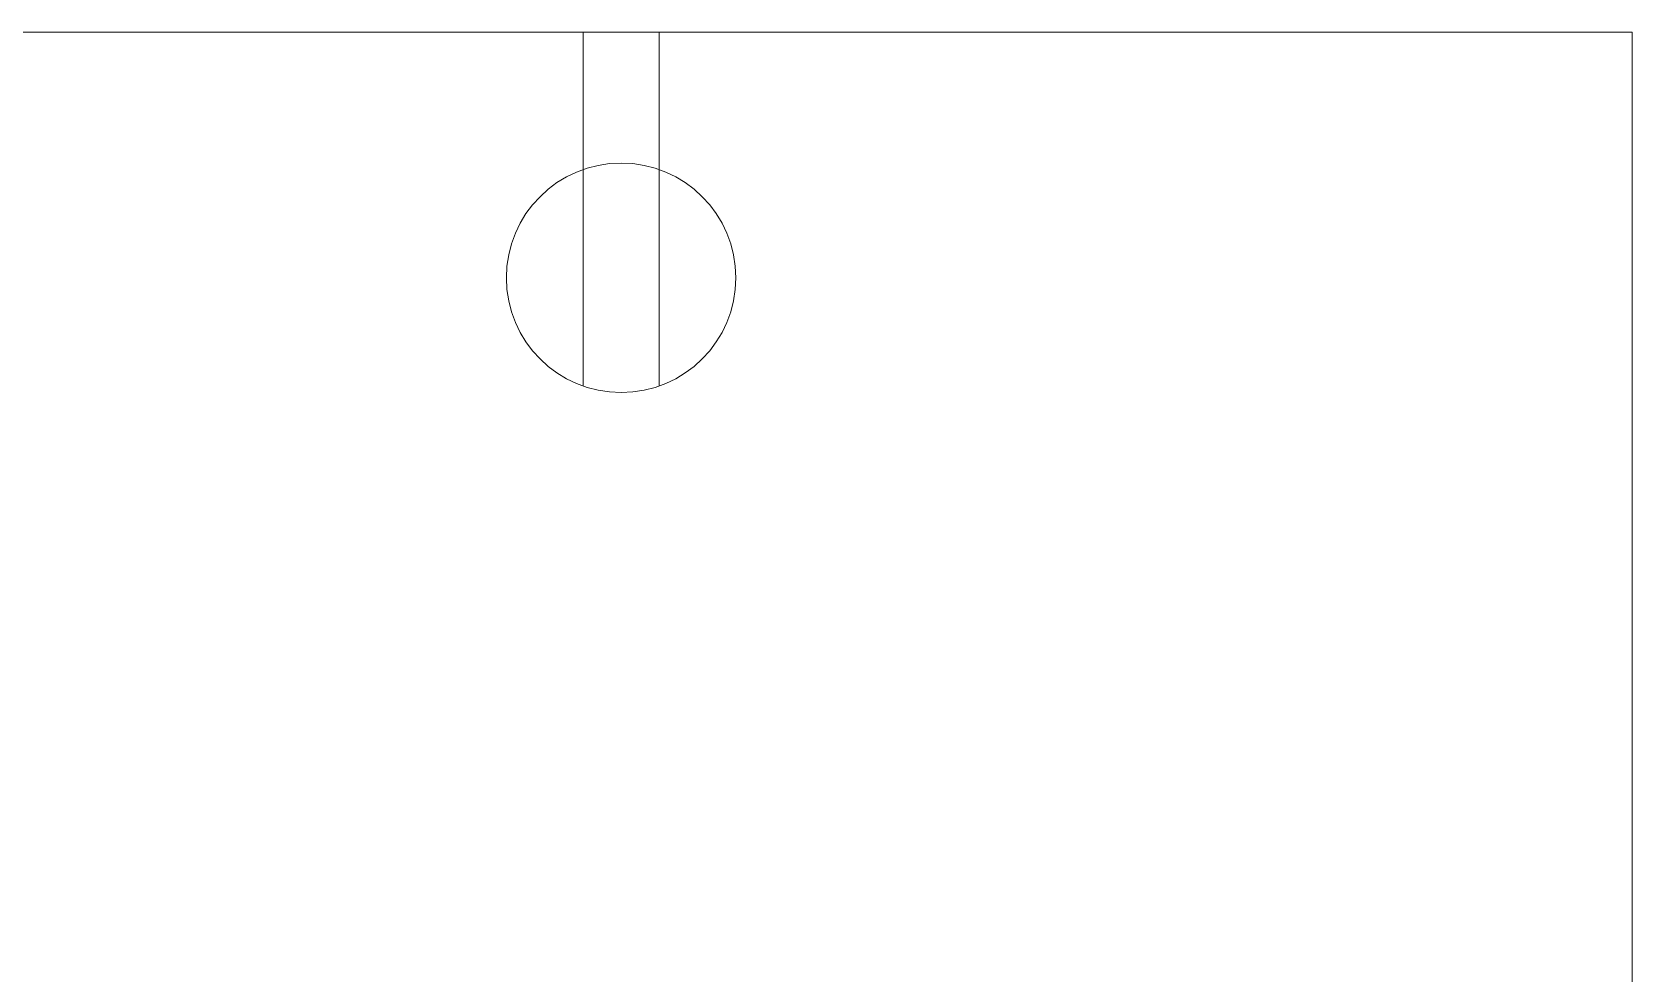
# Model space of a CAD drawing. Header units: inches. Extents: x 1 to 4637, y -664 to 702.
# Drawn here: x 2173.1 to 2246.3, y 419.5 to 462.5 of the extents above; entities that cross this region are included whole.
import ezdxf

# ---------------------------------------------------------------- set-up
doc = ezdxf.new("R2010")
doc.units = ezdxf.units.IN
doc.header["$MEASUREMENT"] = 0
doc.layers.add('A-ANNO-NOTE', color=131, linetype='Continuous', lineweight=20)
doc.layers.add('I-WALL', color=2, linetype='Continuous', lineweight=9)

msp = doc.modelspace()

# ---------------------------------------------------------------- linework, layer by layer
at = {"layer": 'A-ANNO-NOTE'}
for p, q in [((2198.297, 462.522), (2198.297, 446.324)), ((2201.781, 462.522), (2201.781, 446.324))]:
    msp.add_line(p, q, dxfattribs=at)
msp.add_circle((2200.039, 451.276), 5.25, dxfattribs=at)
at = {"layer": 'I-WALL', "color": 250, "lineweight": 20}
for p, q in [((2129.786, 462.522), (2246.286, 462.522)), ((2246.286, 462.522), (2246.286, 318.022))]:
    msp.add_line(p, q, dxfattribs=at)

doc.saveas('drawing.dxf')
